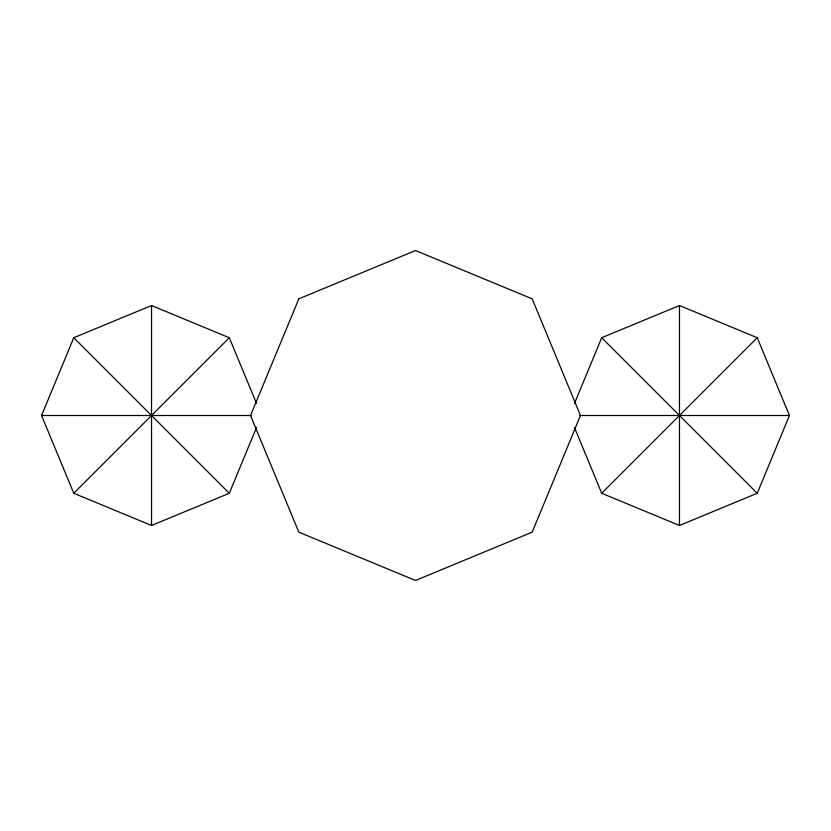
<?xml version="1.0" encoding="UTF-8"?>
<svg xmlns="http://www.w3.org/2000/svg" width="831" height="831" viewBox="0 0 831 831"><rect width="100%" height="100%" fill="white"/><g stroke="black" fill="none" stroke-linecap="round" stroke-linejoin="round"><path stroke-width="1.25" d="M256.561 427.466L229.304 493.271L151.533 525.483L73.762 493.271L41.55 415.5L73.762 337.729L151.533 305.517L229.304 337.729L256.561 403.534M574.439 403.534L601.696 337.729L679.467 305.517L757.238 337.729L789.45 415.5L757.238 493.271L679.467 525.483L601.696 493.271L574.439 427.466M73.762 493.271L229.304 337.729M601.696 493.271L757.238 337.729M41.55 415.5L251.17 415.5M579.83 415.5L789.45 415.5M601.696 337.729L757.238 493.271M73.762 337.729L229.304 493.271M679.467 305.517L679.467 525.483M151.533 305.517L151.533 525.483M298.838 298.838L250.526 415.5L298.838 532.162L415.5 580.474L532.162 532.162L580.474 415.5L532.162 298.838L415.5 250.526L298.838 298.838"/></g></svg>
